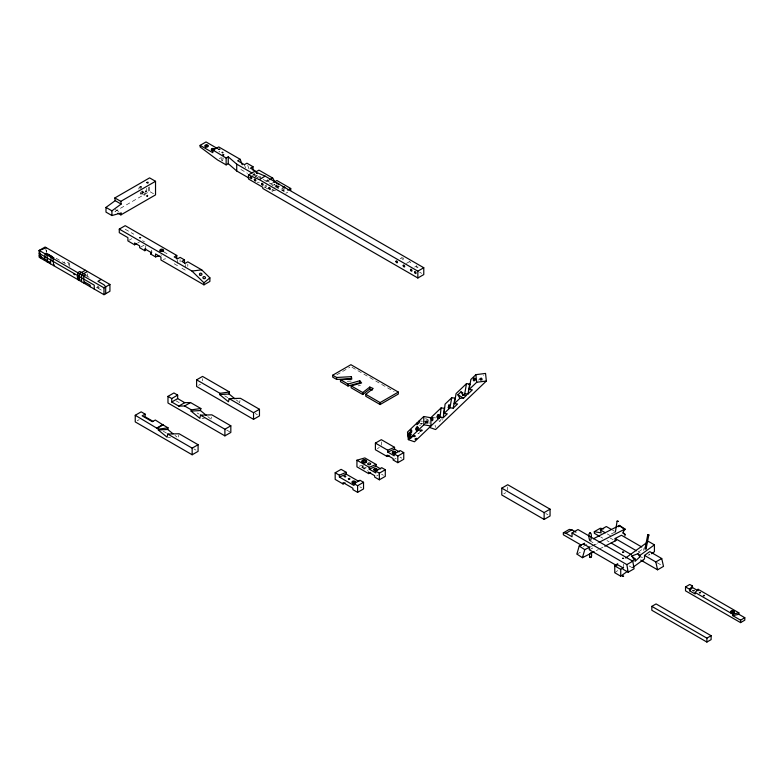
<?xml version="1.0" encoding="UTF-8"?>
<svg xmlns="http://www.w3.org/2000/svg" width="784" height="784" viewBox="0 0 784 784"><rect width="100%" height="100%" fill="white"/><g stroke="black" fill="none" stroke-linecap="round" stroke-linejoin="round"><path stroke-width="0.59" stroke-dasharray="3.92 2.94" d="M278.016 188.493L278.016 186.651M284.024 190.581L284.024 188.278M68.727 265.188L68.982 262.973L64.092 262.032L64.239 262.64M481.288 380.22L480.866 378.417L480.376 380.289M178.438 436.982L178.879 434.826M210.955 419.166L211.396 417.01M240.031 400.477L239.59 402.633L238.934 402.094M481.072 380.181L480.945 379.035L479.377 378.937M221.558 159.838L222.009 157.78M222.529 160.955L223.215 157.888M145.256 247.744L146.059 245.47M150.92 252.389L151.724 250.106M140.463 188.18L141.12 188.14M424.399 423.879L429.191 419.303M478.524 380.122L483.787 375.095M282.897 190.581L283.906 190.424M283.935 190.728L282.975 190.884M638.539 551.965L643.782 548.153L643.782 550.603M614.764 572.741L617.733 570.576M648.005 555.317L649.75 554.043L649.75 555.101M221.46 160.661L222.166 160.563M153.546 193.746L149.597 191.472L114.954 211.474L116.924 212.611M219.344 158.682L221.323 157.545M128.89 240.355L131.849 238.64M253.575 174.705L254.408 174.234M252.458 175.675L254.437 174.538M137.563 243.079L139.532 241.942M255.476 176.341L257.456 175.195M257.515 177.458L259.494 176.312M140.64 247.136L144.589 244.863M265.805 181.094L267.775 179.957M266.756 181.486L268.726 180.349M264.757 186.092L266.727 184.955M264.757 187.327L266.727 186.19M270.843 184.015L274.802 181.731M272.028 185.837L274.988 184.122M96.363 287.846L98.48 286.621M97.931 285.866L97.931 288.149L101.224 286.248M274.067 190.277L272.087 191.414L272.087 189.463L275.057 187.748M276.046 187.18L278.016 186.043L280.329 186.837M285.778 193.295L287.757 192.149M400.163 258.671L402.143 257.524M406.386 263.404L409.356 261.689A1.039 0.598 60 0 0 409.522 263.14A1.039 0.598 60 0 0 410.61 263.11A1.039 0.598 60 0 0 409.669 261.66M137.22 420.763L139.189 419.626M198.587 385.336L200.567 384.189M414.677 267.05L416.647 265.903M336.738 374.83L349.889 367.235M377.378 448.595L379.348 447.448M393.127 459.973L396.087 458.258M376.643 475.947L378.623 474.8M503.759 493.842L505.739 492.705M583.365 546.34L587.549 544.194M611.314 533.973L615.509 531.826M591.293 546.311L597.82 542.969M576.867 554.072L582.189 551.348M592.831 545.899L598.153 543.165M589.303 549.77L593.488 547.624M596.271 550.603L598.398 549.515M599.456 548.967L603.719 546.791M359.19 466.196L362.571 465.216M358.131 385.895L360.454 385.248M163.258 259.386L165.571 258.769M219.54 152.076L219.54 151.42L218.834 151.91M419.45 425.379L420.528 425.32M480.915 379.015L480.602 380.211M145.51 194.138C142.129 189.512 139.317 194.599 144.981 195.177M347.273 381.289L351.8 381.034M257.25 182.241L259.367 182.241M481.209 380.22A1.392 0.598 -84.1 0 1 481.935 378.456L481.954 378.466A1.392 0.598 -84.1 0 1 482.366 380.22M141.894 193.383L142.394 192.325M480.964 378.417L481.788 378.456M202.066 418.499L204.291 418.666M168.217 437.315L170.442 437.482M432.405 417.568L435.639 417.901M419.166 420.9L422.4 421.233M423.478 421.341L426.712 421.674L426.888 423.321M420.097 423.438L422.243 423.664M272.087 189.463L275.556 190.659M140.493 192.109A1.666 0.96 -60 0 0 140.581 193.893L141.218 194.246M254.143 174.205L256.192 175.391M258.936 176.978L262.111 178.811M263.179 179.428L284.798 191.904M257.466 177.321L254.398 175.547L254.398 173.529M419.558 272.136L421.665 273.361M240.845 169.462L247.577 173.352M264.669 187.131L267.844 188.964M115.346 209.495L119.295 211.778M125.205 229.242L133.829 234.22M163.66 251.791L169.05 254.908M142.551 240.708L144.57 241.874M174.224 263.777L177.537 265.698M181.937 268.226L185.249 270.147M351.957 367.265L394.117 391.598M612.441 530.062L614.48 531.238M607.257 533.914L611.843 536.56M638.196 551.779L640.303 552.994M657.178 562.736L661.392 565.166M610.217 538.059L613.186 539.774M640.528 556.62L642.517 557.767M600.642 536.942L602.749 538.157M606.973 540.588L609.08 541.813M545.821 513.559L547.938 514.784M589.646 540.686L595.585 544.116M629.121 565.921L632.1 567.636M56.134 258.259L65.66 263.767M85.779 275.38L91.071 278.438M399.997 457.092L401.869 458.17M97.931 288.149L104.037 291.668M381.534 474.202L383.415 475.29M224.675 395.832L227.84 397.655M255.241 413.482L257.348 414.697M359.778 486.766L361.659 487.844M176.018 400.8L179.183 402.623M197.098 412.972L199.205 414.187M226.615 430.014L229.781 431.837M163.307 431.259L166.473 433.091M193.873 448.909L195.98 450.134M140.826 186.582L141.6 187.033M142.227 190.992L143.011 191.453A1.666 0.96 -60 0 1 142.325 194.06A1.666 0.96 -60 0 1 141.002 193.031A1.666 0.96 -60 0 1 143.011 191.453M236.307 399.938L238.277 401.555M207.672 416.471L210.298 418.627M174.94 435.375L176.9 436.992M247.724 165.365L249.322 169.716M244.383 164.669L245.578 167.923M45.756 249.341L46.393 251.664M68.982 262.973L69.903 266.707M427.182 419.479L427.496 421.87A2.274 0.676 -7.5 0 1 425.232 422.821M425.251 421.518A2.068 0.617 -7.5 0 1 427.3 421.89L427.535 423.693M441.784 416.578L442.176 420.175M435.13 425.202L435.365 427.368M428.662 419.803L429.132 424.144M623.652 564.176L623.652 566.577M507.718 487.001L507.718 490.421M381.328 441.892L381.328 445.204M362.022 467.058L362.022 467.705M282.818 188.278L282.818 190.718M278.016 186.043L278.016 187.993M276.821 184.818L276.821 186.729M202.537 378.633L202.537 380.838M187.807 264.11L187.807 266.384M185.249 264.443L185.249 267.863M180.095 259.651L180.095 261.934M177.537 259.984L177.537 263.414M149.597 186.935L149.597 191.472M148.499 187.209L148.499 194.001M146.755 188.297L146.755 191.698M87.475 273.743L87.475 276.027M46.423 250.047L46.423 252.33M283.573 189.14A1.499 0.862 0 0 1 283.269 189.14M282.269 188.836A1.499 0.862 0 0 1 281.936 188.189M277.262 185.671A1.499 0.862 0 0 1 276.105 185.23M253.81 173.529A1.499 0.862 60 0 1 252.83 174.636M254.712 173.431A1.499 0.862 60 0 1 253.849 174.244M161.749 255.153A1.813 1.049 0 0 1 160.72 254.976M139.797 188.101A1.666 0.96 -60 0 1 141.728 187.17M138.886 189.111A1.666 0.96 -60 0 1 139.738 186.857A1.666 0.96 -60 0 1 141.169 187.18M141.13 187.758A1.666 0.96 -60 0 1 140.983 188.209M142.365 191.1A1.666 0.96 -60 0 1 142.169 193.031A1.666 0.96 -60 0 1 140.581 193.893M141.14 191.267A1.666 0.96 -60 0 1 141.375 191.1M440.441 419.499A1.607 0.686 -84.1 0 1 439.795 421.469A1.607 0.686 -84.1 0 1 439.05 420.361M419.273 432.2A1.607 0.686 -84.1 0 1 418.685 433.679A1.607 0.686 -84.1 0 1 417.97 433.18M425.281 423.34A2.068 0.617 -7.5 0 1 427.094 423.36M425.251 421.459A2.274 0.676 -7.5 0 1 427.496 421.87M427.3 421.89A2.068 0.617 -7.5 0 1 425.232 422.762M425.369 418.823A2.274 0.921 -6.2 0 1 427.192 419.567A2.274 0.921 -6.2 0 1 425.369 420.645M421.4 424.556A1.245 0.5 -6.2 0 1 420.998 423.977A1.245 0.5 -6.2 0 1 422.409 423.566M368.441 471.253A1.499 0.862 0 0 1 367.696 470.371M362.61 467.911A2.293 1.323 0 0 0 366.461 467.48A2.293 1.323 0 0 1 365.824 468.675A2.293 1.323 0 0 1 363.531 468.93M363.6 465.774A2.293 1.323 0 0 0 362.139 467.44A2.293 1.323 0 0 1 363.6 466.431M365.618 467.46A1.499 0.862 0 0 1 363.266 467.656A1.499 0.862 0 0 1 363.531 466.294M260.67 177.204A1.039 0.598 60 0 1 260.278 176.38M269.039 181.28A1.039 0.598 60 0 1 268.236 181.663A1.039 0.598 60 0 1 267.579 180.281A1.039 0.598 60 0 1 268.5 180.163M276.223 185.2A1.039 0.598 60 0 1 275.439 185.828A1.039 0.598 60 0 1 274.861 184.26M417.745 266.599A1.039 0.598 60 0 1 417.382 267.746A1.039 0.598 60 0 1 416.431 266.305A1.039 0.598 60 0 1 417.509 266.246M402.858 257.73A1.039 0.598 60 0 1 403.358 259.102A1.039 0.598 60 0 1 402.408 259.092A1.039 0.598 60 0 1 401.976 257.72"/><path stroke-width="1.18" d="M290.727 190.443L290.727 188.483L276.919 180.516L273.949 182.221M222.676 154.82L223.509 154.497M223.881 154.85L223.077 155.144M589.637 540.392C586.569 530.298 593.488 530.386 590.715 540.372M590.911 552.436C593.576 558.012 588.157 559.923 589.852 553.661M617.086 521.164L618.155 521.311L617.086 521.164L615.411 532.013M44.472 260.327L45.149 253.879L46.354 253.183L52.322 256.623L51.117 257.319L50.441 263.777M440.049 417.304L441.078 407.935L444.332 408.268L443.293 417.647L440.049 417.304L414.452 441.784L408.327 439.638L407.504 432.043L423.752 416.51L430.837 417.725L430.955 426.006L423.86 424.791L408.327 439.638M444.058 413.472L445.087 404.103L451.711 397.772L454.955 398.105L453.211 408.16L449.957 407.827L444.058 413.472L447.301 413.805L443.293 417.647M703.268 595.585L704.12 595.252M704.483 595.615L703.699 595.918M699.348 592.694L700.2 592.361M700.573 592.684L699.779 593.027M449.957 407.827L451.711 397.772M453.211 408.16L457.601 403.966L454.348 403.633L456.102 393.578L466.49 383.641L469.743 383.974L467.989 394.029L464.736 393.695L462.981 395.381L460.982 391.863L457.905 394.803L459.904 398.321L463.579 398.076L466.656 395.136L462.981 395.381M464.736 393.695L466.49 383.641M467.989 394.029L472.38 389.834L469.126 389.501L470.88 379.446L475.868 374.674L485.541 373.419L486.364 381.014L435.6 429.544L429.485 427.407M590.597 533.159L589.519 533.169M589.911 557.257L590.989 557.267M120.883 214.894L121.275 212.915L111.916 215.541L105.987 212.121L105.987 207.417L115.199 200.665L114.856 197.931L149.597 177.88L155.526 181.3L155.526 194.893L120.883 214.894L117.914 213.179M644.918 549.084L647.77 534.796L648.789 535.06M645.977 549.28L648.829 534.992M153.272 421.488L145.118 416.774L145.118 414.128L141.169 411.845L135.24 415.275L135.24 421.91L192.158 454.769L198.087 451.349L198.087 444.714L179.105 433.748L167.756 434.042L167.11 437.227L158.329 430.024L158.505 429.162L168.05 427.829L167.717 429.446L172.97 433.758M200.871 408.513L190.541 402.555L184.73 402.682L177.664 398.595L177.664 395.116L173.911 392.951L167.982 396.371L167.982 403.005L224.9 435.865L230.829 432.445L230.829 425.81L211.837 414.844L200.498 415.148L199.842 418.333L191.071 411.12L191.335 409.856L200.871 408.513L200.459 410.542L206.359 415.393M229.506 391.98L202.537 376.418L196.608 379.838L196.608 386.473L253.536 419.342L259.465 415.912L259.465 409.277L240.472 398.321L229.124 398.615L228.477 401.8L219.696 394.587L219.961 393.323L229.506 391.98L229.085 394.009L234.994 398.86M584.648 543.243L579.209 546.027L576.867 554.072L582.434 557.698L594.145 551.691M582.434 557.698L584.776 549.653L590.215 546.869M136.573 243.648L134.593 244.794L134.593 242.962L139.65 245.882L139.65 247.715L144.854 250.713L145.657 248.44M159.025 255.966L155.555 256.887L150.92 254.212L151.724 251.938M221.911 152.4L222.489 152.184M223.097 152.694L222.509 152.909M618.664 526.75L619.429 525.417L593.341 538.784M619.429 525.417L624.995 529.033L622.917 532.424L624.995 534.355L624.995 535.884M161.053 251.252L162.435 251.252M695.163 592.488L695.163 593.998L689.538 590.754L689.538 589.235L692.468 586.04L689.753 584.472L685.52 586.922L685.52 590.832L740.566 622.614L744.8 620.164L744.8 617.714L738.861 614.284L732.717 615.626L732.717 614.176L695.163 592.488L698.093 589.294L738.861 612.823L738.861 614.284M689.538 590.754L692.468 587.549L692.468 586.04M430.318 418.225L441.078 407.935M454.348 403.633L459.904 398.321M469.126 389.501L476.692 382.269L486.364 381.014M639.842 556.895L635.06 561.344L635.06 558.923L631.777 556.013L637.882 553.71L639.842 555.454L639.842 556.895L637.882 553.71M209.887 277.84L209.887 281.417L203.958 284.837L203.958 282.799L209.887 277.84L201.713 269.853L187.807 261.827L185.249 263.297L181.937 261.386L184.495 259.906L184.495 263.336M359.787 380.779L359.787 382.739L348.008 386.002L340.481 381.661L340.481 379.701L348.008 384.052L359.787 380.779L361.61 382.964L351.163 385.875L351.163 387.825L362.747 394.519L362.747 392.559L369.783 387.051L373.174 388.492L365.756 394.293L365.756 396.253L380.122 404.544L398.331 394.038L398.331 392.078L350.909 364.697L332.7 375.213L332.7 377.163L336.63 379.436L351.399 378.613L351.399 376.663L336.63 377.476L332.7 375.213M362.747 394.519L369.783 389.001L369.783 387.051M111.916 215.541L111.916 210.837L121.128 204.085L120.785 201.361L114.856 197.931M627.661 571.144L620.732 576.181L614.764 572.741L614.764 565.891L617.733 563.735M625.661 557.973L648.456 541.411L654.424 544.86L654.424 551.701L651.622 553.739M620.732 576.181L620.732 569.341L623.594 567.253M632.198 561.011L635.06 558.923M639.842 555.454L654.424 544.86M632.619 567.547L644.507 558.914L644.507 555.415L649.75 551.603L661.735 558.522L663.499 566.381L657.57 569.801L640.704 560.07M647.819 534.717L648.819 534.923M643.566 561.266L642.566 561.079M80.184 279.741L79.439 280.211L77.126 276.85L80.184 274.302M242.187 164.738L240.198 159.309L218.736 146.922L212.768 150.254L213.277 150.175L212.395 149.715L226.135 158.035L228.252 156.82L228.252 163.66L226.135 164.885L217.374 159.828L200.106 146.951L200.106 145.363L206.035 141.943L217.678 148.666M120.785 201.361L155.526 181.3M41.415 258.563L39.2 250.439L45.129 247.019L109.927 284.435L109.927 291.276L103.998 294.696L39.2 257.289L39.2 250.439L46.423 247.764M48.618 261.67L47.706 262.199L47.02 254.957L47.932 254.428L53.9 257.877L52.989 258.406L53.665 265.639L54.576 265.11M134.593 244.794L127.9 240.923L127.9 237.64L119.276 232.662L119.276 229.095L125.205 225.674L176.782 255.457L176.782 258.877M240.198 159.309L237.66 160.779L244.383 164.669L246.931 163.199L253.007 166.708L253.007 170.128M253.007 166.708L250.468 168.178L256.397 171.598L258.936 170.128L272.685 178.066L274.802 181.731M248.469 174.92L254.398 171.5L265.139 176.145L423.772 267.736L423.772 274.576L417.843 277.997L262.777 188.474L262.777 187.239L248.469 178.977L248.469 174.92L259.22 179.565L417.843 271.156L423.772 267.736M85.368 270.255L79.439 273.675L79.439 280.515M87.475 271.47L81.546 274.89L81.546 281.73M259.22 179.565L265.139 176.145M269.716 179.781L272.685 178.066M101.224 279.408L97.931 281.299L104.037 284.827L105.693 286.875L105.693 293.726M39.2 250.439L103.998 287.855L109.927 284.435M287.757 190.198L290.727 188.483M176.782 255.457L174.224 256.936L177.537 258.847L180.095 257.368L184.495 259.906M167.982 396.371L171.735 398.537L177.664 395.116M145.118 414.128L142.149 415.843L152.351 421.723L155.31 420.018L163.013 424.918L157.084 428.338L135.24 415.275M171.735 398.537L171.735 402.025L177.664 398.595M171.735 402.025L178.801 406.102L184.73 402.682M178.801 406.102L184.612 405.975L190.541 402.555M157.084 427.878L163.013 424.458M167.756 434.042L192.158 448.134L198.087 444.714M200.498 415.148L224.9 429.23L230.829 425.81M229.124 398.615L253.536 412.707L259.465 409.277M365.756 394.293L380.122 402.594L398.331 392.078M389.099 455.357L387.12 456.504L375.399 449.732L375.399 443.097L381.328 439.677L394.558 447.321L394.558 449.154L399.232 451.849M345.058 482.826L343.078 483.973L335.18 479.406L335.18 472.772L341.109 469.351L346.234 472.311L346.234 474.153L358.896 481.454M375.399 443.097L387.708 450.202L387.708 452.045L394.234 455.818L394.234 453.975L400.163 450.555L403.75 452.623L403.75 459.257L397.821 462.678L393.127 459.973L393.127 458.581L387.12 455.112L387.12 456.504M394.234 453.975L397.821 456.043L403.75 452.623M380.769 468.969L376.104 466.274L376.104 464.432L364.825 457.925L356.936 460.218L356.936 466.852L368.656 473.614L370.636 472.478M335.18 472.772L339.384 475.202L339.384 477.035L354.025 485.492L354.025 483.65L359.954 480.229L363.531 482.297L363.531 488.932L357.602 492.352L352.908 489.647L352.908 488.256L343.078 482.581L343.078 483.973M356.936 460.218L369.244 467.323L369.244 469.155L375.781 472.928L375.781 471.096L381.7 467.666L385.287 469.734L385.287 476.368L379.358 479.798L374.664 477.084L374.664 475.692L368.656 472.223L368.656 473.614M354.025 483.65L357.602 485.717L363.531 482.297M375.781 471.096L379.358 473.164L385.287 469.734M501.789 488.138L507.718 484.718L550.054 509.159L550.054 516.009L544.135 519.429L501.789 494.988L501.789 488.138L544.135 512.589L550.054 509.159M581.258 545.125L563.353 534.786L563.353 532.836L569.282 529.416L571.889 529.827L575.956 532.169M563.353 532.836L565.96 533.247L571.889 529.827M565.96 533.247L572.055 536.766L572.055 532.973L577.984 529.553L632.786 561.187L634.08 568.782L628.151 572.202L622.888 569.164L622.888 567.773L616.92 564.323M599.593 536.334L594.321 533.287L594.321 531.67L600.25 528.249L603.66 528.857M594.321 531.67L601.142 532.895L600.387 529.945L606.316 526.525L611.422 529.474M572.055 532.973L626.857 564.607L632.786 561.187M644.507 555.415L655.806 561.942L661.735 558.522M651.837 606.365L656.071 603.925L711.117 635.706L711.117 639.617L706.884 642.057L651.837 610.275L651.837 606.365L706.884 638.147L711.117 635.706M732.717 615.626L740.566 620.164L744.8 617.714M645.379 547.408L646.222 547.448M646.143 547.849L645.35 547.84M598.907 542.41L624.995 529.033M615.166 540.921L615.166 538.471L621.438 535.256L641.753 546.987M604.778 546.242L616.479 540.245M387.708 450.202L394.558 447.321M387.708 452.045L394.558 449.154M339.384 475.202L346.234 472.311M339.384 477.035L346.234 474.153M369.244 467.323L376.104 464.432M369.244 469.155L376.104 466.274M468.724 384.562L469.714 384.601M732.717 614.176L738.861 612.823M119.276 229.095L191.953 271.058L201.713 269.853M219.696 394.587L229.085 394.009M191.071 411.12L200.459 410.542M158.329 430.024L167.717 429.446M340.481 379.701L351.8 379.074L351.399 376.663M369.783 389.001L372.322 390.079M622.908 533.198L624.995 534.355M228.252 156.82L236.719 164.15L252.095 173.029M200.106 145.363L212.807 152.694L212.807 150.342M228.252 163.66L236.719 170.99L249.018 178.095M460.982 391.863L462.874 392.951M457.905 394.803L463.579 398.076M115.199 200.665L121.128 204.085M105.987 207.417L111.916 210.837M203.958 284.837L160.936 260.004L160.936 257.064L155.555 253.957L155.555 256.887M351.163 385.875L362.747 392.559M600.387 529.945L605.297 532.777M615.166 538.471L636.5 550.799M692.468 587.549L698.093 590.803L698.093 589.294M611.187 543.028L631.218 554.592M685.52 586.922L689.538 589.235M583.365 543.9L589.303 547.33L589.303 549.77L616.92 565.715M614.764 565.891L620.732 569.341M39.2 253.379L94.247 285.16L94.247 289.071M39.2 255.829L47.04 260.357L47.04 261.817M196.608 379.838L219.961 393.323M184.612 405.975L191.335 409.856M163.013 424.918L168.05 427.829M157.084 428.338L158.505 429.162M579.209 546.027L584.776 549.653M619.429 525.731L624.995 529.651M191.953 271.058L203.958 282.799M631.777 556.013L633.423 558.678M655.806 561.942L657.57 569.801M626.857 564.607L628.151 572.202M475.868 374.674L476.692 382.269M419.166 420.9L419.352 422.537L417.039 424.752L416.863 423.105M83.986 283.142L83.643 276.095L85.75 274.88L79.811 271.45L77.704 272.665L78.047 279.721M423.752 416.51L423.86 424.791M740.566 620.164L740.566 622.614M706.884 638.147L706.884 642.057M544.135 512.589L544.135 519.429M417.843 271.156L417.843 277.997M397.821 456.043L397.821 462.678M380.122 402.594L380.122 404.544M379.358 473.164L379.358 479.798M357.602 485.717L357.602 492.352M348.008 384.052L348.008 386.002M336.63 377.476L336.63 379.436M253.536 412.707L253.536 419.342M236.719 164.15L236.719 170.99M226.135 158.035L226.135 164.885M224.9 429.23L224.9 435.865M192.158 448.134L192.158 454.769M150.92 254.212L150.92 252.389L144.854 248.881L144.854 250.713M103.998 287.855L103.998 294.696M90.229 286.748L90.229 285.229L84.603 281.985L84.603 283.494M50.333 262.767A1.852 1.068 0 0 1 49.647 262.209M50.333 262.003A1.852 1.068 0 0 1 49.872 261.719M283.426 187.415A1.499 0.862 0 0 1 284.651 187.788M282.573 186.974A1.499 0.862 0 0 1 284.19 186.945A1.499 0.862 0 0 1 284.906 187.778M277.869 183.985A1.499 0.862 0 0 1 278.888 184.632M276.36 183.613A1.499 0.862 0 0 1 278.32 183.534A1.499 0.862 0 0 1 278.732 184.642M213.62 150.665A1.499 0.862 0 0 1 211.435 150.116A1.499 0.862 0 0 1 212.944 149.048A1.499 0.862 0 0 1 214.316 150.175M159.936 251.321A1.813 1.049 0 0 1 161.749 250.38A1.813 1.049 0 0 1 163.552 251.321M439.393 418.039A1.744 1.401 -77 0 1 437.59 417.862A1.744 1.401 -77 0 1 437.599 415.647A1.744 1.401 -77 0 1 439.403 415.069M418.107 430.377A1.744 1.401 -77 0 1 416.108 428.946A1.744 1.401 -77 0 1 418.254 427.309M416.186 438.305A2.656 1.656 -77.7 0 1 414.854 439.089M412.511 435.561A2.656 1.656 -77.7 0 1 410.747 438.099A2.656 1.656 -77.7 0 1 409.14 436.335A2.656 1.656 -77.7 0 1 410.355 433.199M410.434 436.541A1.127 0.706 -77.7 0 1 410.218 435.149A1.127 0.706 -77.7 0 1 411.179 434.444M416.784 438.374A2.705 1.156 -84.1 0 1 415.775 439.334M256.466 173.362A1.039 0.598 60 0 1 257.201 173.656M412.707 436.423C417.088 437.59 415.059 433.826 412.707 436.423M448.301 407.435C449.438 412.639 449.8 399.017 448.301 407.435M416.823 428.897C418.137 431.651 418.597 426.026 416.823 428.897M437.982 416.657C439.197 419.401 439.844 413.913 437.991 416.569M74 274.047L74.676 274.743L74 274.008M145.51 191.649C146.726 192.56 146.098 189.552 145.51 191.649M146.922 196.069C148.058 197.019 147.647 193.991 146.922 196.069M474.232 379.476C475.045 383.778 475.486 375.134 474.232 379.476M474.438 379.476C474.918 381.896 475.153 376.898 474.438 379.476M622.574 552.171L623.652 552.201L622.574 552.171M622.574 576.132L623.652 576.162L622.584 576.113M352.81 482.405C354.437 484.365 355.299 480.7 352.82 482.346M374.566 469.841C376.261 471.772 376.879 468.195 374.595 469.734M393.019 452.721C394.685 454.73 395.371 450.947 393.019 452.721M344.186 476.456C346.018 478.397 346.587 474.761 344.225 476.358M348.361 478.867C350.223 480.857 350.556 477.084 348.37 478.818M139.493 237.66L140.689 237.728L139.523 237.591M205.947 146.206L207.133 146.245L205.947 146.206M218.756 149.313L219.951 149.352L218.765 149.274M622.574 558.365L623.652 558.433L622.604 558.306M692.997 590.617L694.193 590.685L693.027 590.548M731.982 612.373L733.177 612.402L731.991 612.333M146.765 182.584C148.274 184.456 149.097 181.075 146.814 182.476M731.511 613.274A1.852 1.068 0 0 0 734.432 612.5A1.852 1.068 0 0 0 731.805 611.432A1.852 1.068 0 0 0 731.511 613.274M731.511 612.52A1.852 1.068 0 0 0 734.432 611.745A1.852 1.068 0 0 0 731.805 610.677A1.852 1.068 0 0 0 731.511 612.52M205.663 146.941A1.499 0.862 0 0 0 208.025 146.334A1.499 0.862 0 0 0 205.927 145.452A1.499 0.862 0 0 0 205.663 146.941M205.79 146.402A1.499 0.862 0 0 0 208.034 145.657A1.499 0.862 0 0 0 205.79 144.903A1.499 0.862 0 0 0 205.79 146.402M212.141 150.067A1.499 0.862 0 0 0 214.385 149.323A1.499 0.862 0 0 0 212.141 148.578A1.499 0.862 0 0 0 212.141 150.067M199.93 275.057A1.274 1.068 8.4 0 0 201.958 274.429A1.274 1.068 8.4 0 0 200.214 273.224A1.274 1.068 8.4 0 0 199.93 275.057M203.428 278.477A1.274 1.068 8.4 0 0 205.457 277.85A1.274 1.068 8.4 0 0 203.713 276.644A1.274 1.068 8.4 0 0 203.428 278.477M160.838 251.105A1.813 1.049 0 0 0 163.562 250.194A1.813 1.049 0 0 0 160.838 249.292A1.813 1.049 0 0 0 160.838 251.105M432.68 420.097A1.607 0.686 -84.1 0 0 432.405 417.568A1.607 0.686 -84.1 0 0 431.523 419.803A1.607 0.686 -84.1 0 0 432.68 420.097M438.658 417.539A1.891 0.813 -84.1 0 0 438.285 414.609A1.891 0.813 -84.1 0 0 437.276 417.323A1.891 0.813 -84.1 0 0 438.658 417.539M474.349 380.23A1.392 0.598 -84.1 0 0 474.085 378.055A1.392 0.598 -84.1 0 0 473.33 380.034A1.392 0.598 -84.1 0 0 474.349 380.23M411.522 432.337A1.607 0.686 -84.1 0 0 411.257 429.808A1.607 0.686 -84.1 0 0 410.365 432.043A1.607 0.686 -84.1 0 0 411.522 432.337M417.509 429.779A1.891 0.813 -84.1 0 0 417.127 426.849A1.891 0.813 -84.1 0 0 416.118 429.563A1.891 0.813 -84.1 0 0 417.509 429.779M410.248 436.727A2.705 1.156 -84.1 0 0 409.738 432.513A2.705 1.156 -84.1 0 0 408.278 436.355A2.705 1.156 -84.1 0 0 410.248 436.727M420.41 430.965A1.245 0.5 -6.2 0 0 422.213 430.338A1.245 0.5 -6.2 0 0 420.322 430.102A1.245 0.5 -6.2 0 0 420.41 430.965M393.117 453.544A1.568 0.911 0 0 0 395.508 452.789A1.568 0.911 0 0 0 393.186 451.976A1.568 0.911 0 0 0 393.117 453.544M393.117 452.995A1.568 0.911 0 0 0 395.508 452.241A1.568 0.911 0 0 0 393.186 451.417A1.568 0.911 0 0 0 393.117 452.995M374.654 470.665A1.568 0.911 0 0 0 377.045 469.91A1.568 0.911 0 0 0 374.723 469.097A1.568 0.911 0 0 0 374.654 470.665M374.654 470.106A1.568 0.911 0 0 0 377.045 469.351A1.568 0.911 0 0 0 374.723 468.538A1.568 0.911 0 0 0 374.654 470.106M368.362 464.589A1.499 0.862 0 0 0 370.675 463.912A1.499 0.862 0 0 0 368.509 463.089A1.499 0.862 0 0 0 368.362 464.589M363.021 462.746A2.293 1.323 0 0 0 366.598 461.756A2.293 1.323 0 0 0 363.325 460.463A2.293 1.323 0 0 0 363.021 462.746M363.021 462.139A2.293 1.323 0 0 0 366.598 461.149A2.293 1.323 0 0 0 363.325 459.855A2.293 1.323 0 0 0 363.021 462.139M363.492 462.384A1.499 0.862 0 0 0 365.805 461.707A1.499 0.862 0 0 0 363.639 460.884A1.499 0.862 0 0 0 363.492 462.384M352.898 483.228A1.568 0.911 0 0 0 355.289 482.474A1.568 0.911 0 0 0 352.967 481.65A1.568 0.911 0 0 0 352.898 483.228M352.898 482.67A1.568 0.911 0 0 0 355.289 481.915A1.568 0.911 0 0 0 352.967 481.102A1.568 0.911 0 0 0 352.898 482.67M250.272 177.429A1.039 0.598 60 0 0 251.468 178.644A1.039 0.598 60 0 0 251.262 177.076A1.039 0.598 60 0 0 250.272 177.429M254.349 179.781A1.039 0.598 60 0 0 255.545 180.996A1.039 0.598 60 0 0 255.339 179.428A1.039 0.598 60 0 0 254.349 179.781M261.64 183.995A1.039 0.598 60 0 0 262.836 185.21A1.039 0.598 60 0 0 262.64 183.642A1.039 0.598 60 0 0 261.64 183.995M268.853 188.16A1.039 0.598 60 0 0 270.049 189.375A1.039 0.598 60 0 0 269.853 187.807A1.039 0.598 60 0 0 268.853 188.16M414.589 272.293A1.039 0.598 60 0 0 415.775 273.508A1.039 0.598 60 0 0 415.579 271.94A1.039 0.598 60 0 0 414.589 272.293M410.512 269.941A1.039 0.598 60 0 0 411.708 271.156A1.039 0.598 60 0 0 411.502 269.588A1.039 0.598 60 0 0 410.512 269.941M403.221 265.737A1.039 0.598 60 0 0 404.407 266.952A1.039 0.598 60 0 0 404.211 265.374A1.039 0.598 60 0 0 403.221 265.737M396.008 261.572A1.039 0.598 60 0 0 397.194 262.787A1.039 0.598 60 0 0 396.998 261.209A1.039 0.598 60 0 0 396.008 261.572"/></g></svg>
